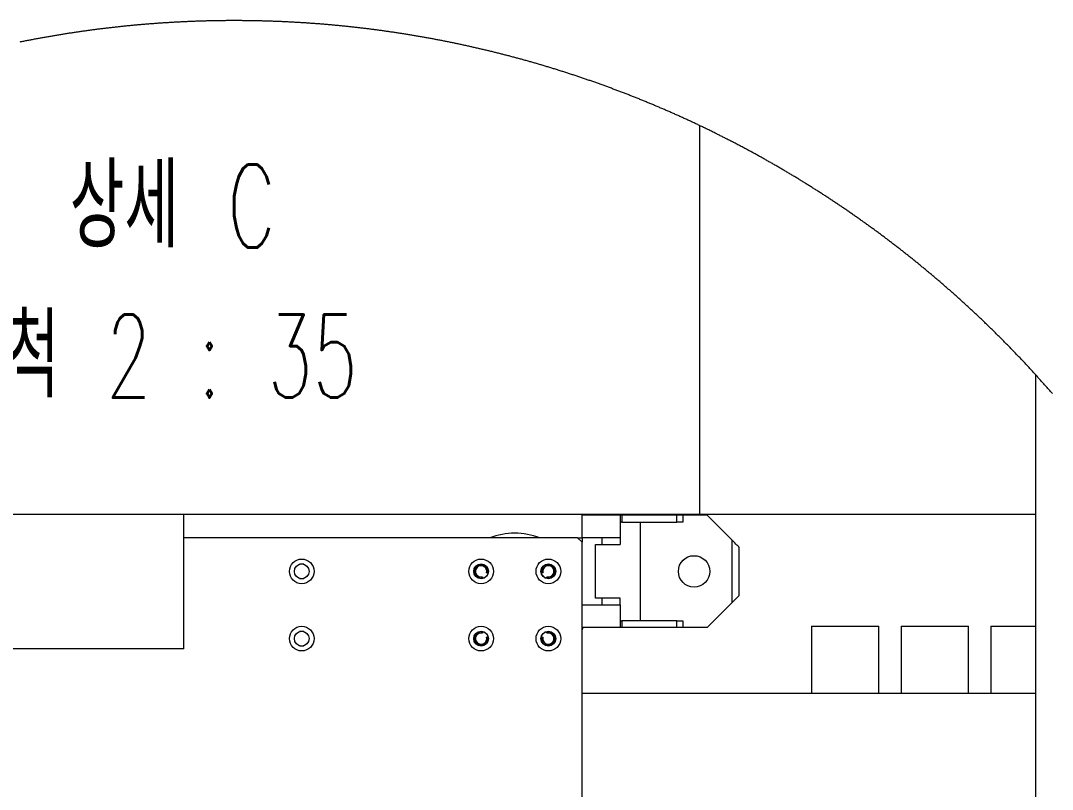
# Model space of a CAD drawing. Header units: millimetres. Extents: x 169 to 14583, y -399 to 10804.
# Drawn here: x 2507 to 3427, y 5050 to 5736 of the extents above; entities that cross this region are included whole.
import ezdxf

# ---------------------------------------------------------------- set-up
doc = ezdxf.new("R2010")
doc.units = ezdxf.units.MM
doc.header["$LTSCALE"] = 35
doc.layers.add('12', color=4, linetype='Continuous')
doc.styles.add('SLDTEXTSTYLE19', font='TXT', dxfattribs={"width": 0.65, "bigfont": 'bigfont'})
doc.styles.add('SLDTEXTSTYLE20', font='TXT', dxfattribs={"width": 0.633333, "bigfont": 'bigfont'})

msp = doc.modelspace()

# ---------------------------------------------------------------- linework, layer by layer
at = {"color": 7, "linetype": 'Continuous', "lineweight": 18}
for p, q in [((3112.433, 5642.223), (3112.433, 5295.465)), ((3412.433, 4119.213), (3412.433, 5419.716)), ((1887.022, 5295.465), (3112.433, 5295.465)), ((2652.433, 5175.464), (2652.433, 5295.465)), ((3042.018, 5294.464), (3007.633, 5294.464)), ((3007.633, 5274.465), (3007.633, 5294.464)), ((3041.633, 5293.162), (3041.633, 5274.465)), ((3043.104, 5294.464), (3042.018, 5294.464)), ((3043.104, 5294.464), (3043.104, 5288.465)), ((3092.113, 5294.464), (3043.104, 5294.464)), ((3092.113, 5288.465), (3092.113, 5294.464)), ((3097.672, 5294.464), (3092.113, 5294.464)), ((3097.672, 5294.464), (3097.672, 5288.465)), ((3119.349, 5294.464), (3097.672, 5294.464)), ((3112.433, 5295.465), (3412.433, 5295.465)), ((3141.633, 5272.18), (3119.349, 5294.464)), ((3043.104, 5288.465), (3041.846, 5288.465)), ((3041.846, 5288.131), (3041.846, 5288.465)), ((3043.104, 5288.465), (3092.113, 5288.465)), ((3059.633, 5288.465), (3059.633, 5200.465)), ((3097.672, 5288.465), (3092.113, 5288.465)), ((3003.633, 5274.465), (2652.433, 5274.465)), ((3003.633, 5274.465), (3007.633, 5274.465)), ((3007.633, 5270.465), (3003.633, 5274.465)), ((3025.633, 5274.465), (3007.633, 5274.465)), ((3007.633, 5274.465), (3007.633, 5270.465)), ((3025.633, 5268.465), (3025.633, 5274.465)), ((3041.633, 5274.465), (3025.633, 5274.465)), ((3041.633, 5274.465), (3041.633, 5268.465)), ((3007.633, 4874.464), (3007.633, 5270.465)), ((3019.633, 5268.465), (3025.633, 5268.465)), ((3019.633, 5220.465), (3019.633, 5268.465)), ((3025.633, 5268.465), (3041.633, 5268.465)), ((3141.633, 5216.749), (3141.633, 5272.18)), ((3147.633, 5266.18), (3147.633, 5222.749)), ((2759.6, 5250.765), (2755.666, 5250.765)), ((2755.666, 5238.165), (2759.6, 5238.165)), ((2918.927, 5239.635), (2919.186, 5238.669)), ((2919.186, 5238.669), (2919.341, 5238.089)), ((2923.429, 5242.912), (2922.463, 5243.17)), ((2924.008, 5242.756), (2923.429, 5242.912)), ((2971.838, 5242.912), (2971.258, 5242.756)), ((2972.803, 5243.17), (2971.838, 5242.912)), ((2975.925, 5238.089), (2976.08, 5238.669)), ((2976.08, 5238.669), (2976.339, 5239.635)), ((3025.633, 5220.465), (3019.633, 5220.465)), ((3025.633, 5214.465), (3025.633, 5220.465)), ((3041.633, 5220.465), (3025.633, 5220.465)), ((3041.633, 5214.465), (3041.633, 5220.465)), ((3007.633, 5214.465), (3025.633, 5214.465)), ((3025.633, 5214.465), (3041.633, 5214.465)), ((3041.633, 5214.465), (3041.633, 5195.767)), ((3119.349, 5194.465), (3141.633, 5216.749)), ((3041.846, 5200.465), (3041.846, 5200.798)), ((3041.846, 5200.465), (3043.104, 5200.465)), ((3043.104, 5200.465), (3043.104, 5194.465)), ((3092.113, 5200.465), (3043.104, 5200.465)), ((3092.113, 5194.465), (3092.113, 5200.465)), ((3092.113, 5200.465), (3097.672, 5200.465)), ((3097.672, 5200.465), (3097.672, 5194.465)), ((3042.018, 5194.465), (3007.633, 5194.465)), ((3043.104, 5194.465), (3042.018, 5194.465)), ((3092.113, 5194.465), (3043.104, 5194.465)), ((3097.672, 5194.465), (3092.113, 5194.465)), ((3119.349, 5194.465), (3097.672, 5194.465)), ((3212.433, 5195.464), (3212.433, 5135.465)), ((3212.433, 5195.464), (3272.433, 5195.464)), ((3272.433, 5135.465), (3272.433, 5195.464)), ((3292.433, 5195.464), (3292.433, 5135.465)), ((3292.433, 5195.464), (3352.433, 5195.464)), ((3352.433, 5135.465), (3352.433, 5195.464)), ((3372.433, 5195.464), (3372.433, 5135.465)), ((3372.433, 5195.464), (3412.433, 5195.464)), ((2759.6, 5190.765), (2755.666, 5190.765)), ((2919.186, 5190.26), (2918.927, 5189.294)), ((2919.341, 5190.84), (2919.186, 5190.26)), ((2922.463, 5185.759), (2923.429, 5186.017)), ((2923.429, 5186.017), (2924.008, 5186.173)), ((2971.258, 5186.173), (2971.838, 5186.017)), ((2971.838, 5186.017), (2972.803, 5185.759)), ((2976.08, 5190.26), (2975.925, 5190.84)), ((2976.339, 5189.294), (2976.08, 5190.26)), ((2652.433, 5175.464), (1820.747, 5175.464)), ((2755.666, 5178.165), (2759.6, 5178.165)), ((3412.433, 5135.465), (3007.633, 5135.465))]:
    msp.add_line(p, q, dxfattribs=at)
at = {"color": 7, "linetype": 'Continuous', "lineweight": 18, "flags": 128}
for points in [[(3427.235, 5403.063), (3426.658, 5403.727), (3426.08, 5404.39), (3425.503, 5405.052), (3424.924, 5405.714), (3424.345, 5406.376), (3423.765, 5407.037), (3423.184, 5407.697), (3422.603, 5408.357), (3422.022, 5409.016), (3421.44, 5409.675), (3420.857, 5410.334), (3420.273, 5410.991), (3419.689, 5411.649), (3419.105, 5412.305), (3418.519, 5412.962), (3417.934, 5413.617), (3417.347, 5414.272), (3416.76, 5414.927), (3416.173, 5415.581), (3415.585, 5416.234), (3414.996, 5416.887), (3414.406, 5417.54), (3413.816, 5418.192), (3413.226, 5418.843), (3412.635, 5419.494), (3412.433, 5419.716), (3411.841, 5420.366), (3411.248, 5421.016), (3410.655, 5421.665), (3410.062, 5422.313), (3409.467, 5422.961), (3408.872, 5423.608), (3408.277, 5424.255), (3407.681, 5424.902), (3407.084, 5425.547), (3406.487, 5426.193), (3405.889, 5426.837), (3405.291, 5427.482), (3404.692, 5428.125), (3404.092, 5428.768), (3403.492, 5429.411), (3402.891, 5430.053), (3402.29, 5430.694), (3401.688, 5431.335), (3401.085, 5431.975), (3400.482, 5432.615), (3399.878, 5433.254), (3399.274, 5433.893), (3398.669, 5434.531), (3398.064, 5435.169), (3397.458, 5435.806), (3396.851, 5436.442), (3396.244, 5437.078), (3395.637, 5437.714), (3395.028, 5438.348), (3394.419, 5438.983), (3393.81, 5439.616), (3393.2, 5440.25), (3392.589, 5440.882), (3391.978, 5441.514), (3391.366, 5442.146), (3390.754, 5442.777), (3390.141, 5443.407), (3389.527, 5444.037), (3388.913, 5444.666), (3388.299, 5445.295), (3387.683, 5445.923), (3387.068, 5446.551), (3386.451, 5447.178), (3385.834, 5447.804), (3385.217, 5448.43), (3384.599, 5449.055), (3383.98, 5449.68), (3383.361, 5450.304), (3382.741, 5450.928), (3382.121, 5451.551), (3381.5, 5452.174), (3380.878, 5452.796), (3380.256, 5453.417), (3379.634, 5454.038), (3379.011, 5454.658), (3378.387, 5455.278), (3377.763, 5455.897), (3377.138, 5456.515), (3376.513, 5457.133), (3375.886, 5457.751), (3375.26, 5458.368), (3374.633, 5458.984), (3374.005, 5459.6), (3373.377, 5460.215), (3372.748, 5460.829), (3372.119, 5461.443), (3371.489, 5462.057), (3370.858, 5462.67), (3370.227, 5463.282), (3369.596, 5463.893), (3368.964, 5464.505), (3368.331, 5465.115), (3367.698, 5465.725), (3367.064, 5466.335), (3366.43, 5466.943), (3365.795, 5467.552), (3365.159, 5468.159), (3364.523, 5468.766), (3363.887, 5469.373), (3363.25, 5469.979), (3362.612, 5470.584), (3361.974, 5471.189), (3361.335, 5471.793), (3360.696, 5472.397), (3360.056, 5473), (3359.416, 5473.602), (3358.774, 5474.204), (3358.133, 5474.805), (3357.491, 5475.406), (3356.848, 5476.006), (3356.205, 5476.605), (3355.561, 5477.204), (3354.917, 5477.803), (3354.272, 5478.401), (3353.627, 5478.998), (3352.981, 5479.594), (3352.335, 5480.19), (3351.688, 5480.786), (3351.04, 5481.381), (3350.392, 5481.975), (3349.744, 5482.568), (3349.095, 5483.161), (3348.445, 5483.754), (3347.795, 5484.346), (3347.144, 5484.937), (3346.493, 5485.528), (3345.841, 5486.118), (3345.189, 5486.707), (3344.536, 5487.296), (3343.883, 5487.885), (3343.229, 5488.472), (3342.574, 5489.059), (3341.919, 5489.646), (3341.264, 5490.232), (3340.607, 5490.817), (3339.951, 5491.402), (3339.294, 5491.986), (3338.636, 5492.57), (3337.978, 5493.152), (3337.319, 5493.735), (3336.66, 5494.317), (3336, 5494.898), (3335.34, 5495.478), (3334.679, 5496.058), (3334.018, 5496.637), (3333.355, 5497.216), (3332.693, 5497.794), (3332.03, 5498.372), (3331.367, 5498.949), (3330.703, 5499.525), (3330.038, 5500.101), (3329.373, 5500.676), (3328.707, 5501.25), (3328.041, 5501.824), (3327.375, 5502.398), (3326.708, 5502.97), (3326.04, 5503.542), (3325.372, 5504.114), (3324.703, 5504.685), (3324.034, 5505.255), (3323.364, 5505.825), (3322.694, 5506.394), (3322.023, 5506.962), (3321.352, 5507.53), (3320.68, 5508.097), (3320.008, 5508.664), (3319.335, 5509.23), (3318.661, 5509.795), (3317.987, 5510.36), (3317.313, 5510.924), (3316.638, 5511.488), (3315.963, 5512.05), (3315.287, 5512.613), (3314.61, 5513.174), (3313.934, 5513.735), (3313.256, 5514.296), (3312.578, 5514.856), (3311.9, 5515.415), (3311.221, 5515.974), (3310.541, 5516.532), (3309.861, 5517.089), (3309.181, 5517.646), (3308.5, 5518.202), (3307.818, 5518.757), (3307.136, 5519.312), (3306.454, 5519.866), (3305.771, 5520.42), (3305.087, 5520.973), (3304.403, 5521.526), (3303.719, 5522.077), (3303.033, 5522.629), (3302.348, 5523.179), (3301.662, 5523.729), (3300.975, 5524.278), (3300.288, 5524.827), (3299.601, 5525.375), (3298.913, 5525.922), (3298.224, 5526.469), (3297.535, 5527.015), (3296.846, 5527.561), (3296.155, 5528.106), (3295.465, 5528.65), (3294.774, 5529.194), (3294.082, 5529.737), (3293.391, 5530.279), (3292.698, 5530.821), (3292.005, 5531.362), (3291.311, 5531.902), (3290.617, 5532.442), (3289.923, 5532.981), (3289.228, 5533.52), (3288.533, 5534.058), (3287.837, 5534.595), (3287.14, 5535.132), (3286.443, 5535.668), (3285.746, 5536.204), (3285.048, 5536.738), (3284.35, 5537.273), (3283.651, 5537.806), (3282.952, 5538.339), (3282.252, 5538.871), (3281.551, 5539.403), (3280.851, 5539.934), (3280.149, 5540.464), (3279.448, 5540.994), (3278.745, 5541.523), (3278.043, 5542.051), (3277.339, 5542.579), (3276.636, 5543.106), (3275.932, 5543.633), (3275.227, 5544.159), (3274.522, 5544.684), (3273.816, 5545.208), (3273.11, 5545.732), (3272.403, 5546.256), (3271.697, 5546.778), (3270.989, 5547.3), (3270.281, 5547.822), (3269.573, 5548.342), (3268.864, 5548.862), (3268.154, 5549.382), (3267.444, 5549.901), (3266.734, 5550.419), (3266.023, 5550.936), (3265.312, 5551.453), (3264.6, 5551.969), (3263.888, 5552.485), (3263.175, 5553), (3262.462, 5553.514), (3261.749, 5554.028), (3261.034, 5554.541), (3260.32, 5555.053), (3259.605, 5555.565), (3258.889, 5556.076), (3258.173, 5556.586), (3257.457, 5557.096), (3256.74, 5557.605), (3256.023, 5558.113), (3255.305, 5558.621), (3254.587, 5559.128), (3253.868, 5559.634), (3253.149, 5560.14), (3252.429, 5560.645), (3251.709, 5561.15), (3250.988, 5561.654), (3250.267, 5562.157), (3249.546, 5562.659), (3248.824, 5563.161), (3248.101, 5563.662), (3247.379, 5564.163), (3246.655, 5564.663), (3245.932, 5565.162), (3245.207, 5565.66), (3244.483, 5566.158), (3243.758, 5566.656), (3243.032, 5567.152), (3242.306, 5567.648), (3241.58, 5568.143), (3240.853, 5568.638), (3240.125, 5569.132), (3239.398, 5569.625), (3238.669, 5570.118), (3237.94, 5570.61), (3237.211, 5571.101), (3236.482, 5571.592), (3235.752, 5572.082), (3235.021, 5572.571), (3234.29, 5573.059), (3233.559, 5573.547), (3232.827, 5574.035), (3232.095, 5574.521), (3231.362, 5575.007), (3230.629, 5575.493), (3229.895, 5575.977), (3229.161, 5576.461), (3228.426, 5576.944), (3227.692, 5577.427), (3226.956, 5577.909), (3226.22, 5578.39), (3225.484, 5578.871), (3224.747, 5579.351), (3224.01, 5579.83), (3223.273, 5580.309), (3222.535, 5580.787), (3221.796, 5581.264), (3221.057, 5581.741), (3220.318, 5582.217), (3219.578, 5582.692), (3218.838, 5583.166), (3218.098, 5583.64), (3217.357, 5584.114), (3216.615, 5584.586), (3215.873, 5585.058), (3215.131, 5585.529), (3214.388, 5586), (3213.645, 5586.469), (3212.902, 5586.939), (3212.157, 5587.407), (3211.413, 5587.875), (3210.668, 5588.342), (3209.923, 5588.809), (3209.177, 5589.274), (3208.431, 5589.739), (3207.685, 5590.204), (3206.938, 5590.668), (3206.19, 5591.131), (3205.442, 5591.593), (3204.694, 5592.055), (3203.945, 5592.516), (3203.196, 5592.976), (3202.447, 5593.436), (3201.697, 5593.895), (3200.947, 5594.353), (3200.196, 5594.811), (3199.445, 5595.268), (3198.693, 5595.724), (3197.941, 5596.179), (3197.189, 5596.634), (3196.436, 5597.089), (3195.683, 5597.542), (3194.929, 5597.995), (3194.175, 5598.447), (3193.42, 5598.898), (3192.665, 5599.349), (3191.91, 5599.799), (3191.154, 5600.249), (3190.398, 5600.697), (3189.642, 5601.145), (3188.885, 5601.593), (3188.128, 5602.039), (3187.37, 5602.485), (3186.611, 5602.931), (3185.853, 5603.375), (3185.094, 5603.819), (3184.335, 5604.262), (3183.575, 5604.705), (3182.815, 5605.146), (3182.054, 5605.588), (3181.293, 5606.028), (3180.532, 5606.468), (3179.77, 5606.907), (3179.008, 5607.345), (3178.245, 5607.783), (3177.482, 5608.22), (3176.719, 5608.656), (3175.955, 5609.092), (3175.191, 5609.526), (3174.427, 5609.961), (3173.661, 5610.394), (3172.896, 5610.827), (3172.13, 5611.259), (3171.364, 5611.69), (3170.598, 5612.121), (3169.831, 5612.551), (3169.064, 5612.98), (3168.296, 5613.409), (3167.528, 5613.837), (3166.759, 5614.264), (3165.99, 5614.691), (3165.221, 5615.116), (3164.452, 5615.541), (3163.681, 5615.966), (3162.911, 5616.39), (3162.14, 5616.813), (3161.369, 5617.235), (3160.598, 5617.656), (3159.826, 5618.077), (3159.053, 5618.498), (3158.281, 5618.917), (3157.507, 5619.336), (3156.734, 5619.754), (3155.96, 5620.171), (3155.186, 5620.588), (3154.411, 5621.004), (3153.636, 5621.419), (3152.861, 5621.834), (3152.085, 5622.248), (3151.309, 5622.661), (3150.532, 5623.073), (3149.756, 5623.485), (3148.978, 5623.896), (3148.201, 5624.306), (3147.423, 5624.716), (3146.645, 5625.125), (3145.866, 5625.533), (3145.087, 5625.94), (3144.307, 5626.347), (3143.527, 5626.753), (3142.747, 5627.159), (3141.967, 5627.563), (3141.186, 5627.967), (3140.404, 5628.37), (3139.622, 5628.773), (3138.84, 5629.175), (3138.058, 5629.576), (3137.275, 5629.976), (3136.492, 5630.376), (3135.709, 5630.775), (3134.925, 5631.173), (3134.14, 5631.571), (3133.356, 5631.967), (3132.571, 5632.363), (3131.786, 5632.759), (3131, 5633.154), (3130.214, 5633.548), (3129.428, 5633.941), (3128.641, 5634.333), (3127.854, 5634.725), (3127.066, 5635.116), (3126.278, 5635.507), (3125.49, 5635.896), (3124.702, 5636.285), (3123.913, 5636.673), (3123.124, 5637.061), (3122.334, 5637.448), (3121.544, 5637.834), (3120.754, 5638.219), (3119.963, 5638.604), (3119.172, 5638.988), (3118.381, 5639.371), (3117.589, 5639.753), (3116.797, 5640.135), (3116.005, 5640.516), (3115.212, 5640.896), (3114.419, 5641.276), (3113.626, 5641.655), (3112.832, 5642.033), (3112.433, 5642.223), (3111.639, 5642.6), (3110.844, 5642.976), (3110.049, 5643.352), (3109.254, 5643.726), (3108.458, 5644.101), (3107.662, 5644.474), (3106.866, 5644.847), (3106.069, 5645.219), (3105.272, 5645.59), (3104.475, 5645.961), (3103.677, 5646.33), (3102.879, 5646.7), (3102.081, 5647.068), (3101.282, 5647.436), (3100.483, 5647.802), (3099.684, 5648.169), (3098.884, 5648.534), (3098.084, 5648.899), (3097.284, 5649.263), (3096.483, 5649.626), (3095.682, 5649.989), (3094.881, 5650.35), (3094.079, 5650.711), (3093.277, 5651.072), (3092.475, 5651.431), (3091.672, 5651.79), (3090.869, 5652.149), (3090.066, 5652.506), (3089.262, 5652.863), (3088.458, 5653.219), (3087.654, 5653.574), (3086.849, 5653.928), (3086.044, 5654.282), (3085.239, 5654.635), (3084.434, 5654.988), (3083.628, 5655.339), (3082.821, 5655.69), (3082.015, 5656.04), (3081.208, 5656.389), (3080.401, 5656.738), (3079.593, 5657.086), (3078.786, 5657.433), (3077.978, 5657.78), (3077.169, 5658.125), (3076.36, 5658.47), (3075.551, 5658.815), (3074.742, 5659.158), (3073.932, 5659.501), (3073.122, 5659.843), (3072.312, 5660.184), (3071.501, 5660.525), (3070.691, 5660.864), (3069.879, 5661.203), (3069.068, 5661.542), (3068.256, 5661.879), (3067.444, 5662.216), (3066.631, 5662.552), (3065.819, 5662.888), (3065.006, 5663.222), (3064.192, 5663.556), (3063.379, 5663.889), (3062.565, 5664.222), (3061.75, 5664.553), (3060.936, 5664.884), (3060.121, 5665.215), (3059.306, 5665.544), (3058.49, 5665.873), (3057.674, 5666.201), (3056.858, 5666.528), (3056.042, 5666.854), (3055.225, 5667.18), (3054.408, 5667.505), (3053.591, 5667.829), (3052.773, 5668.153), (3051.956, 5668.476), (3051.137, 5668.798), (3050.319, 5669.119), (3049.5, 5669.44), (3048.681, 5669.759), (3047.862, 5670.078), (3047.042, 5670.397), (3046.222, 5670.714), (3045.402, 5671.031), (3044.582, 5671.347), (3043.761, 5671.662), (3042.94, 5671.977), (3042.119, 5672.291), (3041.297, 5672.604), (3040.475, 5672.916), (3039.653, 5673.228), (3038.831, 5673.539), (3038.008, 5673.849), (3037.185, 5674.158), (3036.361, 5674.467), (3035.538, 5674.774), (3034.714, 5675.081), (3033.89, 5675.388), (3033.066, 5675.693), (3032.241, 5675.998), (3031.416, 5676.302), (3030.591, 5676.606), (3029.765, 5676.908), (3028.939, 5677.21), (3028.113, 5677.511), (3027.287, 5677.811), (3026.46, 5678.111), (3025.633, 5678.41), (3024.806, 5678.708), (3023.979, 5679.005), (3023.151, 5679.302), (3022.323, 5679.598), (3021.495, 5679.893), (3020.666, 5680.187), (3019.837, 5680.48), (3019.008, 5680.773), (3018.179, 5681.065), (3017.349, 5681.357), (3016.52, 5681.647), (3015.69, 5681.937), (3014.859, 5682.226), (3014.029, 5682.514), (3013.198, 5682.802), (3012.367, 5683.088), (3011.535, 5683.374), (3010.703, 5683.66), (3009.871, 5683.944), (3009.039, 5684.228), (3008.207, 5684.511), (3007.374, 5684.793), (3006.541, 5685.074), (3005.708, 5685.355), (3004.874, 5685.635), (3004.041, 5685.914), (3003.207, 5686.193), (3002.372, 5686.47), (3001.538, 5686.747), (3000.703, 5687.023), (2999.868, 5687.299), (2999.033, 5687.573), (2998.198, 5687.847), (2997.362, 5688.12), (2996.526, 5688.393), (2995.689, 5688.664), (2994.853, 5688.935), (2994.016, 5689.205), (2993.179, 5689.474), (2992.342, 5689.743), (2991.505, 5690.011), (2990.667, 5690.278), (2989.829, 5690.544), (2988.991, 5690.809), (2988.152, 5691.074), (2987.313, 5691.338), (2986.475, 5691.601), (2985.636, 5691.864), (2984.796, 5692.125), (2983.957, 5692.386), (2983.117, 5692.646), (2982.276, 5692.906), (2981.436, 5693.164), (2980.596, 5693.422), (2979.755, 5693.679), (2978.914, 5693.936), (2978.072, 5694.191), (2977.231, 5694.446), (2976.389, 5694.7), (2975.547, 5694.953), (2974.705, 5695.206), (2973.863, 5695.457), (2973.02, 5695.708), (2972.177, 5695.959), (2971.334, 5696.208), (2970.491, 5696.457), (2969.647, 5696.705), (2968.803, 5696.952), (2967.959, 5697.198), (2967.115, 5697.444), (2966.27, 5697.688), (2965.426, 5697.932), (2964.581, 5698.176), (2963.736, 5698.418), (2962.89, 5698.66), (2962.045, 5698.901), (2961.199, 5699.141), (2960.353, 5699.381), (2959.507, 5699.619), (2958.66, 5699.857), (2957.814, 5700.094), (2956.967, 5700.331), (2956.12, 5700.566), (2955.272, 5700.801), (2954.425, 5701.035), (2953.577, 5701.268), (2952.729, 5701.501), (2951.881, 5701.732), (2951.033, 5701.963), (2950.184, 5702.194), (2949.336, 5702.423), (2948.487, 5702.652), (2947.637, 5702.88), (2946.788, 5703.107), (2945.938, 5703.333), (2945.088, 5703.558), (2944.238, 5703.783), (2943.388, 5704.007), (2942.538, 5704.23), (2941.687, 5704.453), (2940.836, 5704.675), (2939.985, 5704.895), (2939.134, 5705.116), (2938.283, 5705.335), (2937.431, 5705.553), (2936.579, 5705.771), (2935.727, 5705.988), (2934.875, 5706.205), (2934.022, 5706.42), (2933.17, 5706.635), (2932.317, 5706.849), (2931.464, 5707.062), (2930.611, 5707.274), (2929.758, 5707.486), (2928.904, 5707.697), (2928.05, 5707.907), (2927.196, 5708.116), (2926.342, 5708.324), (2925.488, 5708.532), (2924.633, 5708.739), (2923.778, 5708.945), (2922.924, 5709.151), (2922.068, 5709.355), (2921.213, 5709.559), (2920.358, 5709.762), (2919.502, 5709.964), (2918.646, 5710.166), (2917.79, 5710.366), (2916.934, 5710.566), (2916.078, 5710.766), (2915.221, 5710.964), (2914.364, 5711.162), (2913.507, 5711.358), (2912.65, 5711.554), (2911.793, 5711.75), (2910.935, 5711.944), (2910.078, 5712.138), (2909.22, 5712.331), (2908.362, 5712.523), (2907.504, 5712.714), (2906.646, 5712.905), (2905.787, 5713.094), (2904.928, 5713.284), (2904.069, 5713.472), (2903.21, 5713.659), (2902.351, 5713.846), (2901.492, 5714.032), (2900.632, 5714.217), (2899.773, 5714.401), (2898.913, 5714.585), (2898.053, 5714.767), (2897.193, 5714.949), (2896.332, 5715.131), (2895.472, 5715.311), (2894.611, 5715.491), (2893.75, 5715.669), (2892.889, 5715.847), (2892.028, 5716.025), (2891.167, 5716.201), (2890.305, 5716.377), (2889.443, 5716.552), (2888.582, 5716.726), (2887.72, 5716.899), (2886.857, 5717.072), (2885.995, 5717.244), (2885.133, 5717.415), (2884.27, 5717.585), (2883.408, 5717.754), (2882.545, 5717.923), (2881.681, 5718.091), (2880.818, 5718.258), (2879.955, 5718.424), (2879.091, 5718.59), (2878.228, 5718.754), (2877.364, 5718.918), (2876.5, 5719.081), (2875.636, 5719.244), (2874.772, 5719.405), (2873.907, 5719.566), (2873.043, 5719.726), (2872.178, 5719.885), (2871.313, 5720.044), (2870.448, 5720.201), (2869.583, 5720.358), (2868.718, 5720.514), (2867.852, 5720.67), (2866.987, 5720.824), (2866.121, 5720.978), (2865.255, 5721.131), (2864.389, 5721.283), (2863.523, 5721.434), (2862.657, 5721.585), (2861.79, 5721.734), (2860.924, 5721.883), (2860.057, 5722.032), (2859.19, 5722.179), (2858.324, 5722.326), (2857.456, 5722.471), (2856.589, 5722.616), (2855.722, 5722.761), (2854.855, 5722.904), (2853.987, 5723.047), (2853.119, 5723.189), (2852.251, 5723.33), (2851.383, 5723.47), (2850.515, 5723.61), (2849.647, 5723.748), (2848.779, 5723.886), (2847.91, 5724.023), (2847.042, 5724.16), (2846.173, 5724.295), (2845.304, 5724.43), (2844.435, 5724.564), (2843.566, 5724.697), (2842.697, 5724.829), (2841.828, 5724.961), (2840.958, 5725.092), (2840.089, 5725.222), (2839.219, 5725.351), (2838.349, 5725.48), (2837.479, 5725.607), (2836.609, 5725.734), (2835.739, 5725.86), (2834.869, 5725.985), (2833.998, 5726.11), (2833.128, 5726.233), (2832.257, 5726.356), (2831.387, 5726.478), (2830.516, 5726.6), (2829.645, 5726.72), (2828.774, 5726.84), (2827.903, 5726.959), (2827.031, 5727.077), (2826.16, 5727.194), (2825.288, 5727.311), (2824.417, 5727.427), (2823.545, 5727.542), (2822.673, 5727.656), (2821.801, 5727.769), (2820.93, 5727.882), (2820.057, 5727.994), (2819.185, 5728.105), (2818.313, 5728.215), (2817.44, 5728.324), (2816.568, 5728.433), (2815.695, 5728.541), (2814.823, 5728.648), (2813.95, 5728.754), (2813.077, 5728.859), (2812.204, 5728.964), (2811.331, 5729.068), (2810.458, 5729.171), (2809.584, 5729.273), (2808.711, 5729.375), (2807.838, 5729.475), (2806.964, 5729.575), (2806.091, 5729.674), (2805.217, 5729.772), (2804.343, 5729.87), (2803.469, 5729.967), (2802.595, 5730.063), (2801.721, 5730.158), (2800.847, 5730.252), (2799.973, 5730.346), (2799.098, 5730.438), (2798.224, 5730.53), (2797.349, 5730.621), (2796.475, 5730.712), (2795.6, 5730.801), (2794.725, 5730.89), (2793.85, 5730.978), (2792.976, 5731.065), (2792.101, 5731.151), (2791.226, 5731.237), (2790.35, 5731.322), (2789.475, 5731.406), (2788.6, 5731.489), (2787.724, 5731.571), (2786.849, 5731.653), (2785.974, 5731.734), (2785.098, 5731.814), (2784.222, 5731.893), (2783.347, 5731.971), (2782.471, 5732.049), (2781.595, 5732.125), (2780.719, 5732.201), (2779.843, 5732.277), (2778.967, 5732.351), (2778.091, 5732.425), (2777.215, 5732.497), (2776.338, 5732.569), (2775.462, 5732.641), (2774.585, 5732.711), (2773.709, 5732.781), (2772.832, 5732.85), (2771.956, 5732.918), (2771.079, 5732.985), (2770.202, 5733.051), (2769.326, 5733.117), (2768.449, 5733.182), (2767.572, 5733.246), (2766.695, 5733.309), (2765.818, 5733.371), (2764.941, 5733.433), (2764.064, 5733.494), (2763.187, 5733.554), (2762.309, 5733.613), (2761.432, 5733.672), (2760.555, 5733.729), (2759.677, 5733.786), (2758.8, 5733.842), (2757.922, 5733.897), (2757.045, 5733.952), (2756.167, 5734.006), (2755.29, 5734.058), (2754.412, 5734.11), (2753.534, 5734.162), (2752.656, 5734.212), (2751.779, 5734.262), (2750.901, 5734.311), (2750.023, 5734.359), (2749.145, 5734.406), (2748.267, 5734.453), (2747.389, 5734.498), (2746.511, 5734.543), (2745.633, 5734.587), (2744.754, 5734.63), (2743.876, 5734.673), (2742.998, 5734.715), (2742.12, 5734.755), (2741.241, 5734.796), (2740.363, 5734.835), (2739.485, 5734.873), (2738.606, 5734.911), (2737.728, 5734.948), (2736.849, 5734.984), (2735.971, 5735.019), (2735.092, 5735.054), (2734.214, 5735.087), (2733.335, 5735.12), (2732.456, 5735.152), (2731.578, 5735.184), (2730.699, 5735.214), (2729.82, 5735.244), (2728.941, 5735.273), (2728.063, 5735.301), (2727.184, 5735.328), (2726.305, 5735.355), (2725.426, 5735.38), (2724.547, 5735.405), (2723.668, 5735.429), (2722.79, 5735.452), (2721.91, 5735.475), (2721.031, 5735.497), (2720.153, 5735.518), (2719.274, 5735.538), (2718.395, 5735.557), (2717.515, 5735.575), (2716.636, 5735.593), (2715.757, 5735.61), (2714.878, 5735.626), (2713.999, 5735.641), (2713.12, 5735.656), (2712.241, 5735.67), (2711.362, 5735.683), (2710.483, 5735.695), (2709.604, 5735.706), (2708.724, 5735.716), (2707.845, 5735.726), (2706.966, 5735.735), (2706.087, 5735.743), (2705.208, 5735.75), (2704.328, 5735.757), (2703.449, 5735.762), (2702.57, 5735.767), (2701.691, 5735.771), (2700.811, 5735.775), (2699.932, 5735.777), (2699.053, 5735.779), (2698.174, 5735.78), (2697.294, 5735.78), (2696.415, 5735.779), (2695.536, 5735.778), (2694.657, 5735.775), (2693.778, 5735.772), (2692.898, 5735.768), (2692.019, 5735.764), (2691.14, 5735.758), (2690.261, 5735.752), (2689.381, 5735.745), (2688.502, 5735.737), (2687.623, 5735.728), (2686.744, 5735.719), (2685.865, 5735.708), (2684.986, 5735.697), (2684.106, 5735.685), (2683.227, 5735.673), (2682.348, 5735.659), (2681.469, 5735.645), (2680.59, 5735.63), (2679.711, 5735.614), (2678.832, 5735.597), (2677.953, 5735.58), (2677.074, 5735.561), (2676.195, 5735.542), (2675.316, 5735.522), (2674.437, 5735.502), (2673.558, 5735.48), (2672.679, 5735.458), (2671.8, 5735.435), (2670.921, 5735.411), (2670.042, 5735.386), (2669.163, 5735.361), (2668.284, 5735.334), (2667.405, 5735.307), (2666.527, 5735.279), (2665.648, 5735.25), (2664.769, 5735.221), (2663.89, 5735.191), (2663.012, 5735.16), (2662.133, 5735.128), (2661.254, 5735.095), (2660.376, 5735.061), (2659.497, 5735.027), (2658.619, 5734.992), (2657.74, 5734.956), (2656.862, 5734.92), (2655.983, 5734.882), (2655.105, 5734.844), (2654.227, 5734.805), (2653.348, 5734.765), (2652.47, 5734.724), (2651.592, 5734.683), (2650.713, 5734.64), (2649.835, 5734.597), (2648.957, 5734.553), (2648.079, 5734.509), (2647.201, 5734.463), (2646.323, 5734.417), (2645.445, 5734.37), (2644.567, 5734.322), (2643.689, 5734.273), (2642.812, 5734.224), (2641.934, 5734.173), (2641.056, 5734.122), (2640.178, 5734.07), (2639.301, 5734.018), (2638.423, 5733.964), (2637.545, 5733.91), (2636.668, 5733.855), (2635.79, 5733.799), (2634.913, 5733.742), (2634.036, 5733.685), (2633.158, 5733.627), (2632.281, 5733.568), (2631.404, 5733.508), (2630.527, 5733.447), (2629.65, 5733.386), (2628.773, 5733.323), (2627.896, 5733.26), (2627.019, 5733.196), (2626.142, 5733.132), (2625.265, 5733.066), (2624.388, 5733), (2623.512, 5732.933), (2622.635, 5732.865), (2621.758, 5732.797), (2620.882, 5732.727), (2620.006, 5732.657), (2619.129, 5732.586), (2618.253, 5732.514), (2617.377, 5732.441), (2616.501, 5732.368), (2615.624, 5732.294), (2614.748, 5732.219), (2613.873, 5732.143), (2612.997, 5732.066), (2612.121, 5731.989), (2611.245, 5731.911), (2610.369, 5731.832), (2609.494, 5731.752), (2608.618, 5731.671), (2607.743, 5731.59), (2606.867, 5731.508), (2605.992, 5731.425), (2605.117, 5731.341), (2604.242, 5731.256), (2603.367, 5731.171), (2602.492, 5731.085), (2601.617, 5730.998), (2600.742, 5730.91), (2599.867, 5730.822), (2598.992, 5730.732), (2598.118, 5730.642), (2597.243, 5730.551), (2596.369, 5730.459), (2595.494, 5730.367), (2594.62, 5730.274), (2593.746, 5730.179), (2592.872, 5730.085), (2591.998, 5729.989), (2591.124, 5729.892), (2590.25, 5729.795), (2589.376, 5729.697), (2588.503, 5729.598), (2587.629, 5729.498), (2586.756, 5729.398), (2585.882, 5729.297), (2585.009, 5729.194), (2584.136, 5729.092), (2583.263, 5728.988), (2582.39, 5728.883), (2581.517, 5728.778), (2580.644, 5728.672), (2579.771, 5728.565), (2578.899, 5728.458), (2578.026, 5728.349), (2577.154, 5728.24), (2576.282, 5728.13), (2575.409, 5728.019), (2574.537, 5727.908), (2573.665, 5727.795), (2572.793, 5727.682), (2571.921, 5727.568), (2571.05, 5727.453), (2570.178, 5727.338), (2569.307, 5727.221), (2568.435, 5727.104), (2567.564, 5726.986), (2566.693, 5726.867), (2565.822, 5726.748), (2564.951, 5726.628), (2564.08, 5726.506), (2563.209, 5726.384), (2562.338, 5726.262), (2561.468, 5726.138), (2560.597, 5726.014), (2559.727, 5725.889), (2558.857, 5725.763), (2557.987, 5725.636), (2557.117, 5725.509), (2556.247, 5725.381), (2555.377, 5725.252), (2554.508, 5725.122), (2553.638, 5724.991), (2552.769, 5724.86), (2551.9, 5724.728), (2551.031, 5724.595), (2550.162, 5724.461), (2549.293, 5724.326), (2548.424, 5724.191), (2547.555, 5724.055), (2546.687, 5723.918), (2545.819, 5723.78), (2544.95, 5723.641), (2544.082, 5723.502), (2543.214, 5723.362), (2542.346, 5723.221), (2541.479, 5723.079), (2540.611, 5722.937), (2539.743, 5722.794), (2538.876, 5722.65), (2538.009, 5722.505), (2537.142, 5722.359), (2536.275, 5722.213), (2535.408, 5722.066), (2534.541, 5721.918), (2533.675, 5721.769), (2532.808, 5721.619), (2531.942, 5721.469), (2531.076, 5721.318), (2530.21, 5721.166), (2529.344, 5721.013), (2528.478, 5720.859), (2527.613, 5720.705), (2526.747, 5720.55), (2525.882, 5720.394), (2525.017, 5720.238), (2524.152, 5720.08), (2523.287, 5719.922), (2522.422, 5719.763), (2521.558, 5719.603), (2520.693, 5719.442), (2519.829, 5719.281), (2518.965, 5719.119), (2518.101, 5718.956), (2517.237, 5718.792), (2516.373, 5718.628), (2515.51, 5718.462), (2514.646, 5718.296), (2513.783, 5718.129), (2512.92, 5717.962), (2512.057, 5717.793), (2511.194, 5717.624), (2510.332, 5717.454), (2509.469, 5717.283), (2508.607, 5717.111), (2507.745, 5716.939), (2506.882, 5716.766), (2506.021, 5716.592)], [(3147.633, 5266.18), (3147.518, 5266.296), (3147.176, 5266.637), (3146.622, 5267.191), (3145.876, 5267.938), (3144.966, 5268.847), (3143.929, 5269.884), (3142.804, 5271.01), (3141.633, 5272.18)], [(2920.433, 5238.488), (2921.58, 5239.727), (2923.61, 5241.665)], [(2971.656, 5241.665), (2971.971, 5241.384), (2974.833, 5238.488)], [(3141.633, 5216.749), (3142.804, 5217.919), (3143.929, 5219.045), (3144.966, 5220.082), (3145.876, 5220.991), (3146.622, 5221.738), (3147.176, 5222.292), (3147.518, 5222.633), (3147.633, 5222.749)], [(3008.428, 5194.465), (3007.729, 5192.453), (3007.633, 5192.193)], [(2923.61, 5187.265), (2921.477, 5189.308), (2920.433, 5190.441)], [(2974.833, 5190.441), (2971.861, 5187.446), (2971.656, 5187.265)]]:
    msp.add_lwpolyline(points, dxfattribs=at)
at = {"color": 7, "linetype": 'Continuous', "lineweight": 18}
for centre, radius in [((2757.633, 5244.464), 11), ((2917.633, 5244.465), 11), ((2977.633, 5244.465), 11), ((3107.633, 5244.464), 14), ((2757.633, 5244.464), 6.6), ((2917.633, 5244.464), 6.6), ((2977.633, 5244.464), 6.6), ((2757.633, 5184.464), 11), ((2757.633, 5184.465), 6.6), ((2917.633, 5184.464), 11), ((2917.633, 5184.465), 6.6), ((2977.633, 5184.464), 11), ((2977.633, 5184.465), 6.6)]:
    msp.add_circle(centre, radius, dxfattribs=at)
for centre, radius, start, end in [((3044.158, 5293.123), 2.525, 147.916739, 179.125967), ((3044.02, 5287.147), 2.387, 155.643102, 179.630808), ((2947.633, 5214.464), 64.001, 69.63605, 110.36395), ((2917.633, 5244.465), 6, 344.998774, 284.999616), ((2917.633, 5244.464), 5, 345.001088, 285.000844), ((2977.633, 5244.465), 6, 255.000533, 195.001077), ((2977.633, 5244.464), 5, 254.998991, 194.999078), ((3044.02, 5201.782), 2.387, 180.365979, 204.360111), ((3044.158, 5195.806), 2.525, 180.876068, 212.081227), ((2917.633, 5184.464), 6, 75.000533, 15.001077), ((2917.633, 5184.465), 5, 74.998991, 14.999078), ((2977.633, 5184.464), 6, 164.999026, 104.999364), ((2977.633, 5184.465), 5, 165.001397, 105.000535)]:
    msp.add_arc(centre, radius, start, end, dxfattribs=at)

# ---------------------------------------------------------------- texts
at = {"layer": '12', "char_height": 74.0833, "attachment_point": 2}
for s, insert, style in [('상세 C', (2642.545, 5607.377), 'SLDTEXTSTYLE19'), ('축척 2 : 35', (2626.974, 5473.599), 'SLDTEXTSTYLE20')]:
    msp.add_mtext(s, dxfattribs=dict(at, insert=insert, style=style))

doc.saveas('drawing.dxf')
